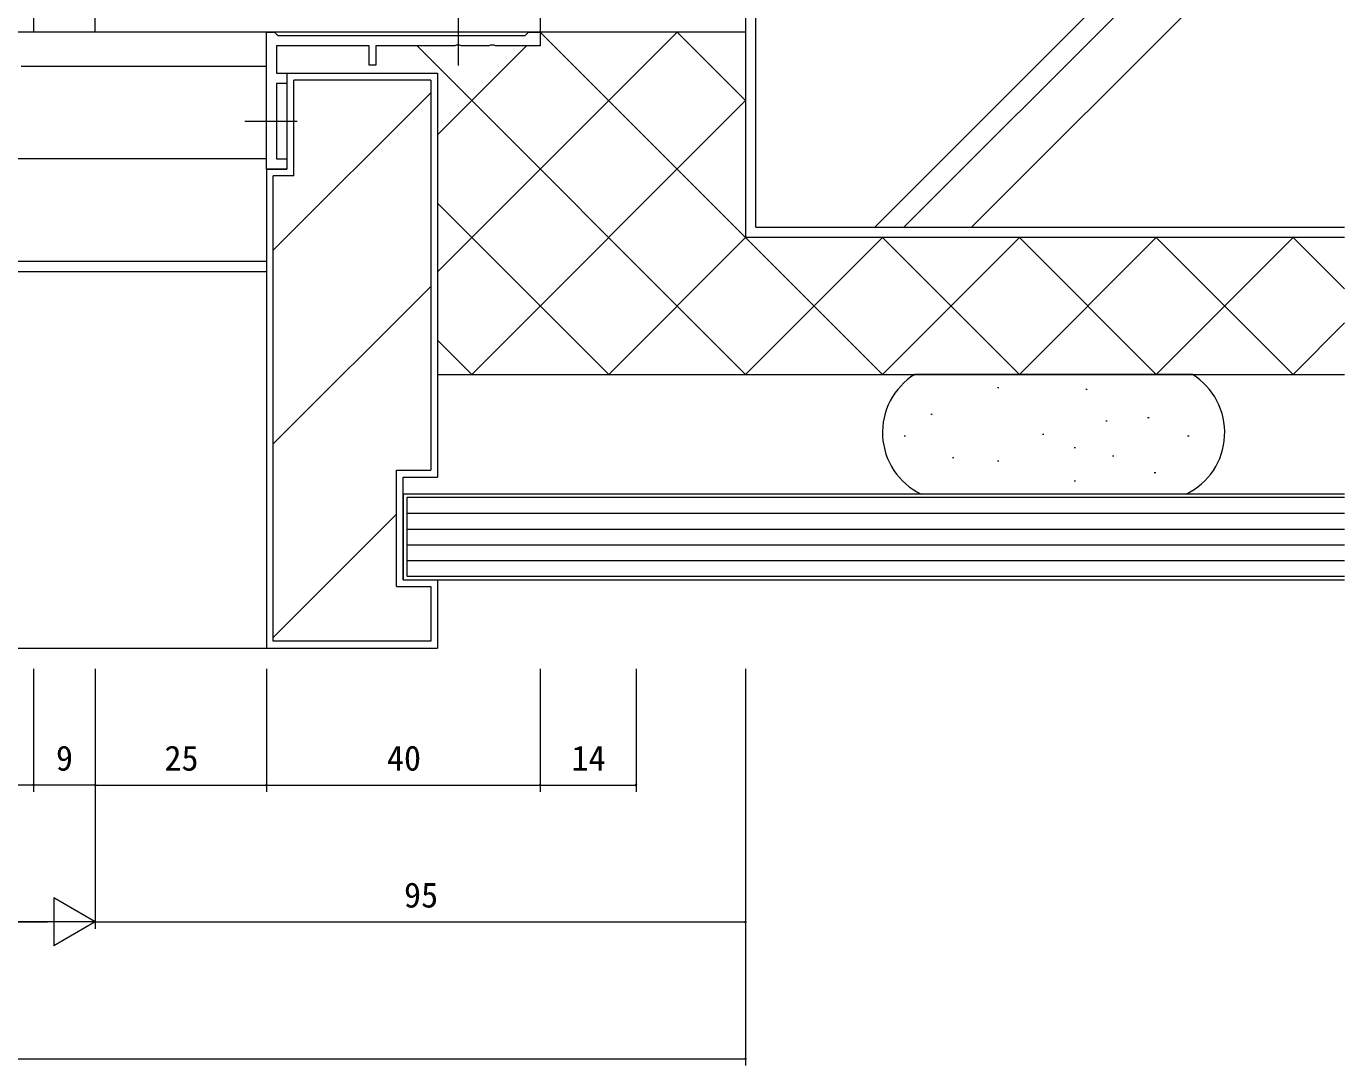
# Model space of a CAD drawing. Units: millimetres, scale not verified. Extents: x -841 to 746, y -594 to 534.
# Drawn here: x 263.2 to 455.8, y -287.7 to -135.9 of the extents above; entities that cross this region are included whole.
import ezdxf
from ezdxf.enums import TextEntityAlignment as Align

# ---------------------------------------------------------------- set-up
doc = ezdxf.new("R2010")
doc.units = ezdxf.units.MM
doc.header["$LTSCALE"] = 2
doc.linetypes.add('CHAIN2', pattern=[12, 9, -1, 1, -1])
for name, color, linetype, lineweight in [('0-3_YKK_12', 2, 'Continuous', 9), ('0-4_YSS_K', 3, 'Continuous', 9), ('0-5_YKK_D', 6, 'Continuous', 9), ('0-6_YKK_13', 4, 'Continuous', 9), ('0-7_YKK_11', 7, 'Continuous', 9)]:
    doc.layers.add(name, color=color, linetype=linetype, lineweight=lineweight)
doc.styles.add('ＭＳ ゴシック', font='')
doc.styles.get('ＭＳ ゴシック').set_extended_font_data('MS Gothic')

msp = doc.modelspace()

# ---------------------------------------------------------------- linework, layer by layer
at = {"layer": '0-3_YKK_12'}
for p, q in [((273.805, -136.75), (-22.195, -136.75)), ((298.305, -141.75), (262.462, -141.75)), ((298.305, -155.25), (260.278, -155.25)), ((298.306, -170.25), (239.063, -170.25)), ((298.306, -171.75), (237.588, -171.75))]:
    msp.add_line(p, q, dxfattribs=at)
at = {"layer": '0-4_YSS_K'}
for p, q in [((368.305, -59.246), (368.305, -166.745)), ((369.805, -165.245), (369.805, -58.132)), ((387.168, -165.246), (455.815, -96.599)), ((391.411, -165.245), (455.815, -100.841)), ((401.311, -165.245), (455.815, -110.741)), ((323.306, -171.745), (358.301, -136.75)), ((368.305, -136.75), (337.805, -136.75)), ((338.31, -136.75), (388.305, -186.746)), ((358.31, -136.75), (368.305, -146.746)), ((320.309, -138.748), (368.305, -186.746)), ((323.306, -151.745), (336.301, -138.75)), ((301.306, -142.748), (323.306, -142.748)), ((301.306, -142.748), (301.306, -156.748)), ((322.306, -143.748), (302.306, -143.748)), ((302.306, -157.748), (302.306, -143.748)), ((322.306, -143.748), (322.306, -200.748)), ((323.306, -142.748), (323.306, -201.748)), ((322.306, -145.61), (299.306, -168.611)), ((328.305, -186.745), (368.305, -146.746)), ((298.306, -156.748), (301.306, -156.748)), ((298.306, -156.748), (298.306, -226.748)), ((302.306, -157.748), (299.306, -157.748)), ((299.306, -225.748), (299.306, -157.748)), ((323.306, -161.746), (348.305, -186.746)), ((369.805, -165.245), (455.815, -165.245)), ((348.305, -186.746), (368.305, -166.745)), ((348.305, -186.745), (368.306, -166.745)), ((445.815, -166.745), (368.305, -166.745)), ((368.305, -186.746), (388.305, -166.745)), ((455.815, -166.745), (368.305, -166.745)), ((388.305, -186.746), (408.305, -166.745)), ((388.305, -166.745), (408.305, -186.746)), ((408.305, -186.746), (428.305, -166.745)), ((408.305, -166.745), (428.305, -186.746)), ((428.305, -186.746), (448.305, -166.745)), ((428.305, -166.745), (448.305, -186.746)), ((448.305, -166.745), (455.815, -174.256)), ((322.306, -173.895), (299.306, -196.895)), ((448.305, -186.746), (455.815, -179.235)), ((323.306, -181.746), (328.305, -186.746)), ((323.306, -186.746), (455.815, -186.746)), ((433.57, -186.747), (393.034, -186.747)), ((405.117, -188.658), (405.317, -188.658)), ((418.026, -188.901), (418.226, -188.901)), ((395.374, -192.555), (395.574, -192.555)), ((420.949, -193.529), (421.149, -193.529)), ((427.038, -193.042), (427.238, -193.042)), ((391.477, -195.721), (391.677, -195.721)), ((411.693, -195.477), (411.893, -195.477)), ((432.884, -195.721), (433.084, -195.721)), ((416.321, -197.426), (416.521, -197.426)), ((398.54, -198.887), (398.74, -198.887)), ((405.117, -199.375), (405.317, -199.375)), ((421.923, -198.644), (422.123, -198.644)), ((317.306, -217.748), (317.306, -200.748)), ((317.306, -200.748), (322.306, -200.748)), ((428.012, -201.08), (428.212, -201.08)), ((416.321, -202.297), (416.521, -202.297)), ((432.661, -204.247), (393.943, -204.247)), ((317.306, -207.179), (299.306, -225.179)), ((318.806, -207.048), (455.815, -207.048)), ((318.806, -209.348), (455.815, -209.348)), ((318.806, -211.648), (455.815, -211.648)), ((318.806, -213.948), (455.815, -213.948)), ((318.306, -216.748), (323.306, -216.748)), ((323.306, -216.748), (323.306, -226.748)), ((317.306, -217.748), (322.306, -217.748)), ((322.306, -217.748), (322.306, -225.748)), ((-46.695, -226.747), (298.306, -226.748)), ((298.306, -226.748), (323.306, -226.748)), ((322.306, -225.748), (299.306, -225.748))]:
    msp.add_line(p, q, dxfattribs=at)
for points in [[(318.306, -216.748), (318.306, -201.748), (323.306, -201.748)], [(455.815, -204.248), (318.306, -204.248), (318.306, -216.748), (455.815, -216.748)], [(455.815, -204.748), (318.806, -204.748), (318.806, -216.248), (455.815, -216.248)]]:
    msp.add_lwpolyline(points, dxfattribs=at)
for centre, start, end in [((398.302, -195.247), 121.78833, 244.15807), ((428.302, -195.247), 295.84192, 58.21165)]:
    msp.add_arc(centre, 10, start, end, dxfattribs=at)
at = {"layer": '0-5_YKK_D'}
for p, q in [((264.305, -229.748), (264.305, -247.748)), ((264.305, -229.748), (264.305, -247.748)), ((273.305, -229.748), (273.305, -247.748)), ((273.305, -229.748), (273.305, -267.748)), ((273.305, -229.748), (273.305, -247.748)), ((273.305, -229.748), (273.305, -267.748)), ((298.306, -229.748), (298.306, -247.748)), ((298.306, -229.748), (298.306, -247.748)), ((338.305, -229.748), (338.305, -247.748)), ((338.305, -229.748), (338.305, -247.748)), ((352.305, -229.748), (352.305, -247.748)), ((368.305, -229.748), (368.305, -287.748)), ((368.306, -229.748), (368.306, -267.748)), ((264.305, -246.748), (233.305, -246.748)), ((273.305, -246.748), (264.305, -246.748)), ((273.305, -246.748), (298.306, -246.748)), ((298.306, -246.748), (338.305, -246.748)), ((338.305, -246.748), (352.305, -246.748)), ((273.305, -266.748), (267.243, -263.248)), ((267.243, -263.248), (267.243, -270.248)), ((-14.695, -266.748), (266.305, -266.748)), ((273.305, -266.748), (261.181, -266.748)), ((273.305, -266.748), (267.243, -270.248)), ((273.305, -266.748), (368.306, -266.748)), ((-116.695, -286.748), (368.305, -286.748))]:
    msp.add_line(p, q, dxfattribs=at)
for centre, start, end in [((264.305, -246.748), 0, 180), ((264.305, -246.748), 0, 180), ((264.305, -246.748), 180, 0), ((264.305, -246.748), 180, 0), ((273.305, -246.748), 0, 180), ((273.305, -246.748), 0, 180), ((273.305, -246.748), 180, 0), ((273.305, -246.748), 180, 0), ((298.306, -246.748), 0, 180), ((298.306, -246.748), 180, 0), ((338.305, -246.748), 0, 180), ((338.305, -246.748), 0, 180), ((338.305, -246.748), 180, 0), ((338.305, -246.748), 180, 0), ((352.305, -246.748), 0, 180), ((352.305, -246.748), 180, 0), ((368.306, -266.748), 0, 180), ((368.306, -266.748), 180, 0), ((368.305, -286.748), 0, 180), ((368.305, -286.748), 180, 0)]:
    msp.add_arc(centre, 0.106, start, end, dxfattribs=at)
at = {"layer": '0-6_YKK_13', "linetype": 'CHAIN2'}
for p, q in [((326.305, -133.282), (326.305, -141.618)), ((295.175, -149.75), (302.783, -149.75))]:
    msp.add_line(p, q, dxfattribs=at)
at = {"layer": '0-7_YKK_11'}
for p, q in [((338.305, -136.75), (273.305, -136.75)), ((298.305, -136.75), (299.505, -136.75)), ((298.305, -156.75), (298.305, -136.75)), ((299.505, -136.75), (299.805, -137.05)), ((299.805, -137.05), (300.005, -137.25)), ((300.005, -137.25), (336.105, -137.25)), ((326.03, -138.63), (325.847, -138.75)), ((326.58, -138.63), (326.03, -138.63)), ((326.764, -138.75), (326.58, -138.63)), ((331.03, -138.63), (330.847, -138.75)), ((331.58, -138.63), (331.03, -138.63)), ((331.764, -138.75), (331.58, -138.63)), ((336.105, -137.25), (336.305, -137.05)), ((336.305, -137.05), (336.605, -136.75)), ((336.605, -136.75), (338.305, -136.75)), ((338.305, -136.75), (338.305, -138.75)), ((299.805, -138.75), (299.805, -142.75)), ((313.305, -138.75), (299.805, -138.75)), ((313.305, -141.55), (313.305, -138.75)), ((314.305, -138.75), (314.305, -141.55)), ((325.847, -138.75), (314.305, -138.75)), ((330.847, -138.75), (326.764, -138.75)), ((338.305, -138.75), (331.764, -138.75)), ((314.305, -141.55), (313.305, -141.55)), ((299.805, -142.75), (301.305, -142.75)), ((299.805, -144.25), (299.805, -155.25)), ((301.305, -144.25), (299.805, -144.25)), ((301.305, -142.75), (301.305, -144.25)), ((299.805, -155.25), (301.305, -155.25)), ((301.305, -155.25), (301.305, -156.75)), ((301.305, -156.75), (298.305, -156.75))]:
    msp.add_line(p, q, dxfattribs=at)
for points in [[(264.305, -125.25), (264.305, -136.75), (233.305, -136.75)], [(338.305, -134.072), (338.305, -136.75), (273.305, -136.75), (273.305, -128.75)]]:
    msp.add_lwpolyline(points, dxfattribs=at)

# ---------------------------------------------------------------- texts
at = {"layer": '0-5_YKK_D', "color": 4, "style": 'ＭＳ ゴシック'}
for s, p in [('9', (267.56, -245.748)), ('25', (283.406, -245.748)), ('40', (315.906, -245.748)), ('14', (342.868, -245.748)), ('95', (318.406, -265.748))]:
    msp.add_text(s, height=3.666, dxfattribs=at).set_placement(p, align=Align.BOTTOM_LEFT)

doc.saveas('drawing.dxf')
